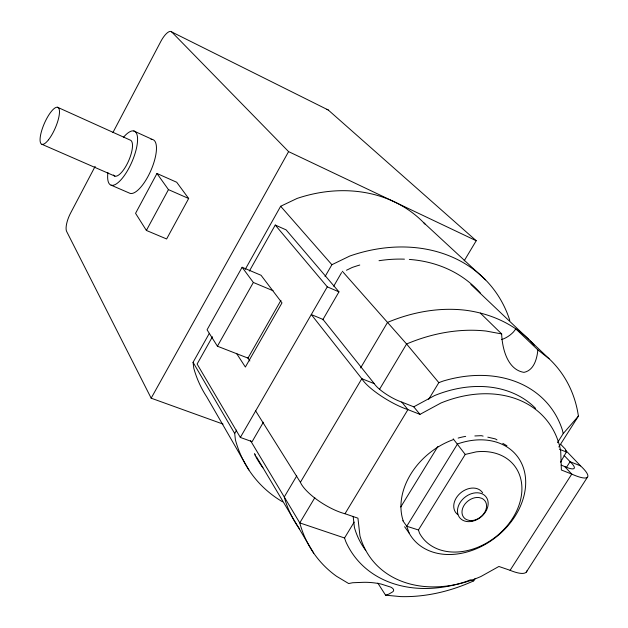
<?xml version="1.0" encoding="UTF-8"?>
<svg xmlns="http://www.w3.org/2000/svg" width="628" height="628" viewBox="0 0 628 628"><rect width="100%" height="100%" fill="white"/><g stroke="black" fill="none" stroke-linecap="round" stroke-linejoin="round"><path stroke-width="0.94" d="M501.474 339.607A24.068 19.209 -44.6 0 0 513.437 332L515.831 328.899L537.858 349.875C537.026 358.666 534.043 370.339 523.98 372.365C507.338 369.79 502.18 348.195 501.662 333.923L480.326 313.082M95.15 166.365L70.564 213.135A15.064 4.961 -67.3 0 0 66.647 231.457L151.16 398.183L223.05 424.104M112.907 132.579L160.721 41.636A15.606 5.228 -64.8 0 1 171.719 31.957L328.232 109.994L476.22 240.728L464.155 260.879M156.953 173.485L135.562 213.332L146.387 230.445L166.624 238.97L188.667 198.503L176.703 182.253L156.953 173.485L168.453 189.617L188.667 198.503M146.387 230.445L168.453 189.617M151.16 398.183L288.59 151.615L171.719 31.957M236.505 353.368L245.367 367.035L282.003 302.869L261.052 275.276L242.11 267.269L207.067 329.794L217.406 346.209L247.981 358.109L280.944 300.333M248.908 469.98L206.691 396.794A139.573 117.46 -38.6 0 1 193.801 368.298L193.063 362.332L209.336 333.335M245.234 269.373L280.653 206.267L297.091 198.432A139.573 117.46 -38.6 0 1 425.494 224.589M212.452 336.757L197.114 364.044L240.343 437.441L252.111 441.657L263.391 422.189M249.363 271.092L275.245 225.052L286.109 229.872L338.963 291.855L322.776 319.785M217.406 346.209L253.351 282.459L242.11 267.269M560.529 462.239L566.354 452.011L565.459 449.271L560.773 444.389M282.537 501.803A152.227 123.669 -38.6 0 1 235.406 439.851L234.699 433.493L236.646 430.101M325.053 276.579L331.89 264.71L349.804 256.028A152.227 123.669 -38.6 0 1 509.803 320.429M240.343 437.441L327.282 286.847L275.245 225.052M333.711 286.195L341.561 272.631M296.738 475.906L284.264 496.991A151.442 119.226 -38.6 0 0 299.682 529.074M360.59 367.961L387.523 322.415A151.324 119.045 -38.4 0 1 465.05 310.177C487.799 313.034 509.865 322.023 526.861 337.621A151.324 119.045 -38.4 0 1 528.917 339.607M526.971 570.781A32.546 9.451 33.5 0 1 510.101 570.31L498.891 566.472L480.875 576.535A111.823 85.526 -38.5 0 1 359.946 535.92L357.944 518.178L344.992 513.743A34.226 11.053 31.6 0 1 300.396 482.304L361.814 378.7L311.292 314.55L322.988 319.416L374.296 383.677A20.873 5.095 31.1 0 0 401.779 402.085L413.766 406.826L419.983 414.37L440.966 402.988A111.823 85.526 -38.5 0 1 560.71 451.069L561.369 470.003L571.77 474.093A33.111 7.269 32.5 0 0 580.586 465.89L565.71 450.386M314.816 497.698L299.776 522.896A155.713 120.937 -38.6 0 0 336.537 576.276L348.666 583.538L352.646 582.745L362.937 582.337A25.175 7.599 8.6 0 1 381.094 584.032L390.836 587.141A25.206 6.256 3.9 0 1 392.736 591.812L388.748 594.167L385.576 595.187L377.828 583.09M379.516 389.352L406.591 343.995A155.587 120.749 -38.4 0 1 486.056 331.042L501.662 333.923M344.992 513.743L407.917 409.621L401.779 402.085M475.294 578.396L473.74 580.837L470.356 579.872L466.227 581.504A125.71 96.649 -38.6 0 1 345.769 541.54L344.544 537.984L354.176 522.111M428.681 399.345L438.823 382.64L443.297 381.008A125.608 96.5 -38.4 0 1 562.35 429.937L563.214 433.579L557.444 442.669M400.75 506.992L437.904 446.453M418.429 529.969L465.222 454.429L476.267 451.846A58.404 44.4 -38.5 0 1 510.917 520.863A58.404 44.4 -38.5 0 1 419.535 533.203L418.429 529.969L406.748 526.24L402.815 520.706M558.826 446.948L578.412 416.121A155.587 120.749 -38.4 0 0 549.068 358.714L470.882 284.445M566.401 467.46L570.083 461.706L564.046 455.363M510.101 570.31L571.77 474.093L564.627 466.502L561.181 465.136M526.303 572.1L587.392 477.264M563.214 433.579L578.412 416.121M413.766 406.826L434.568 395.569A110.834 85.165 -38.5 0 1 535.582 408.388M346.468 270.244L352.198 267.465A139.565 113.354 -38.6 0 1 359.773 265.024M474.846 435.958L481.244 435.667L483.12 436.099M385.576 595.187L400.664 596.6A155.713 120.937 -38.6 0 0 473.74 580.837M487.815 437.174L495.319 438.909L496.984 439.89M344.544 537.984L299.776 522.896L250.572 440.723M419.983 414.37L407.917 409.621A34.862 8.525 31.1 0 1 361.814 378.7L374.296 383.677M580.586 465.89L570.083 461.706A19.845 4.357 32.5 0 1 564.627 466.502M559.509 449.263L566.354 452.011M253.351 282.459L273.086 290.725M327.282 286.847L338.963 291.855M111.093 185.158L129.941 193.314A29.21 10.346 -66.3 0 0 152.117 167.558A29.21 10.346 -66.3 0 0 151.042 139.4M41.927 144.307L114.877 176.123M57.478 107.239L129.996 139.997A19.601 6.704 -66.3 0 1 127.979 162.252A19.601 6.704 -66.3 0 1 113.472 174.984M133.78 130.969L152.463 139.487M288.59 151.615L476.22 240.728M502.793 443.344L506.945 445.809M537.858 349.875L549.068 358.714M423.507 222.508L485.53 279.876M342.299 271.233L406.591 343.995L438.823 382.64M280.653 206.267L331.89 264.71M453.212 438.839L465.222 454.429M404.613 526.711L409.111 533.062A66.505 50.695 -38.5 0 0 483.764 545.206A66.505 50.695 -38.5 0 0 524.239 470.686A66.505 50.695 -38.5 0 0 457.514 443.965L406.748 526.24L409.111 533.062M247.738 357.74L249.866 360.959M255.659 410.924L300.396 482.304M254.481 453.502L255.486 455.182M256.483 456.87L313.702 553.135M193.063 362.332L234.699 433.493M353.148 516.342L354.428 527.481A110.834 85.165 -38.5 0 0 365.716 550.348M403.176 520.777A65.524 50.091 -38.5 0 1 453.424 439.592M458.142 438.077A65.524 50.091 -38.5 0 1 465.67 436.374M262.904 467.805A139.565 113.354 -38.6 0 1 254.795 454.758M379.014 260.714A139.565 113.354 -38.6 0 1 404.44 259.16M409.33 259.427A139.565 113.354 -38.6 0 1 480.396 293.088M530.252 340.973A151.324 119.045 -38.4 0 1 534.083 345.204M457.757 514.599A16.705 12.693 -38.5 0 1 460.316 493.168A16.705 12.693 -38.5 0 1 482.642 492.807M326.701 109.296A14.703 6.453 -64 0 1 328.232 109.994M123.543 137.218A29.406 10.056 -66.3 0 1 137.493 141.598A29.406 10.056 -66.3 0 1 120.325 180.495A29.406 10.056 -66.3 0 1 107.93 172.606M469.516 520.502L466.753 519.725A13.463 10.189 -38.5 0 1 463.668 506.019A13.463 10.189 -38.5 0 1 479.109 497.564L481.872 498.365A13.463 10.189 -38.5 0 1 484.871 512.04A13.463 10.189 -38.5 0 1 469.516 520.502M48.489 139.809A20.12 5.919 -66.4 0 0 58.742 108.197A20.12 5.919 -66.4 0 0 42.092 129.36A20.12 5.919 -66.4 0 0 48.489 139.809M471.973 521.334A16.791 12.725 -38.5 0 0 486.519 497.533A16.791 12.725 -38.5 0 0 459.986 502.777A16.791 12.725 -38.5 0 0 471.973 521.334"/></g></svg>
